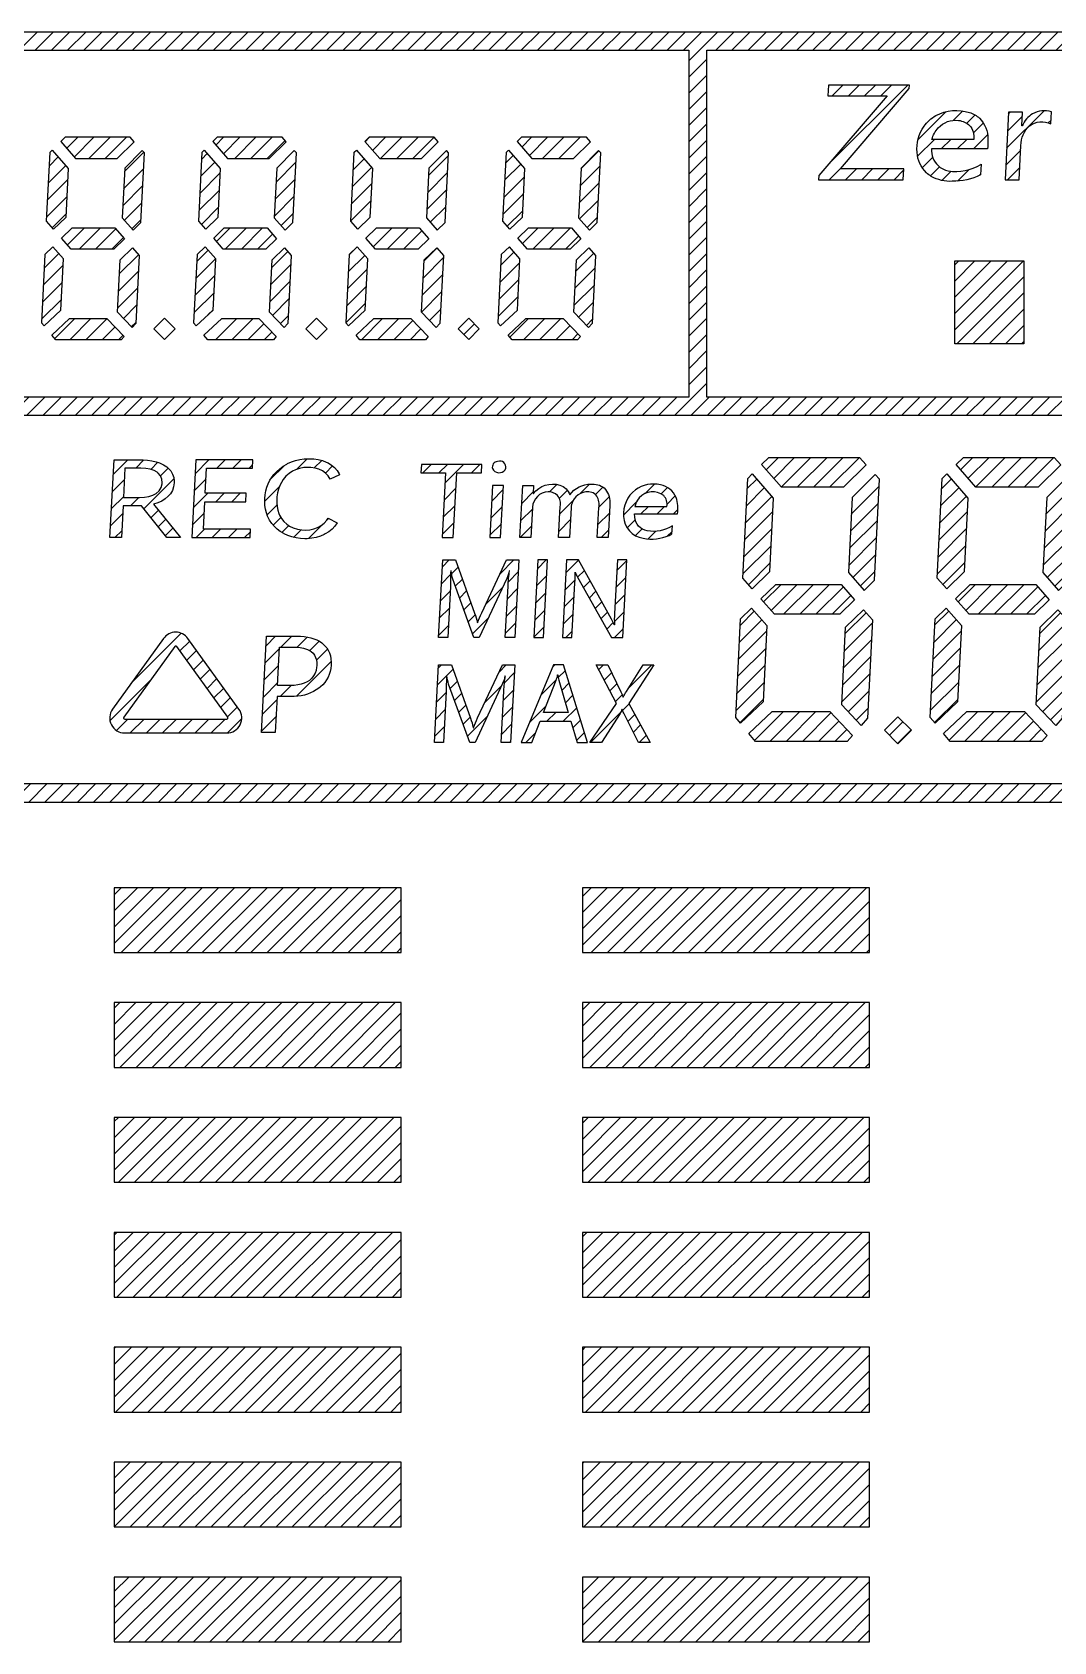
# Model space of a CAD drawing. Header units: millimetres. Extents: x 496 to 1208, y 1378 to 1539.
# Drawn here: x 1039.53 to 1056.52, y 1474.54 to 1501.3 of the extents above; entities that cross this region are included whole.
import ezdxf

# ---------------------------------------------------------------- set-up
doc = ezdxf.new("R2010")
doc.units = ezdxf.units.MM
doc.header["$LTSCALE"] = 3
doc.layers.add('SY', color=6, linetype='Continuous')
pattern_1 = [(45, (202.90686, 3937.36203), (-0.134703842, 0.134703842), [])]

msp = doc.modelspace()

# ---------------------------------------------------------------- hatches: boundary and pattern name
at = {"linetype": 'Continuous'}
h = msp.add_hatch(dxfattribs=at)
h.set_pattern_fill('ANSI31', color=256, scale=0.06, style=0)
h.set_pattern_definition(pattern_1)
h.paths.add_polyline_path([(1052.76, 1500.243), (1052.769, 1500.423), (1054.115, 1500.423), (1054.112, 1500.363), (1052.968, 1499.029), (1054.021, 1499.029), (1054.013, 1498.849), (1052.606, 1498.849), (1052.609, 1498.918), (1053.745, 1500.243)])
h = msp.add_hatch(dxfattribs=at)
h.set_pattern_fill('ANSI31', color=256, scale=0.06, style=0)
h.set_pattern_definition(pattern_1)
h.paths.add_polyline_path([(1055.281, 1499.871, -0.191311), (1055.422, 1499.525, -0.021205), (1055.416, 1499.361), (1054.483, 1499.361, 0.215698), (1054.592, 1499.084, 0.14717), (1054.76, 1498.997, 0.185887), (1055.306, 1499.104), (1055.309, 1499.105), (1055.3, 1498.928, -0.116734), (1054.828, 1498.823, -0.141152), (1054.48, 1498.903, -0.054146), (1054.399, 1498.965, -0.190156), (1054.244, 1499.303, -0.1788), (1054.36, 1499.737, -0.111349), (1054.557, 1499.915, -0.204153), (1055.115, 1499.967, -0.110308)])
h.paths.add_polyline_path([(1054.934, 1499.836, -0.142462), (1055.117, 1499.753, -0.189451), (1055.188, 1499.52), (1054.491, 1499.52, -0.127162), (1054.596, 1499.712, -0.238557)])
h = msp.add_hatch(dxfattribs=at)
h.set_pattern_fill('ANSI31', color=256, scale=0.06, style=0)
h.set_pattern_definition(pattern_1)
h.paths.add_polyline_path([(1056.477, 1499.977), (1056.467, 1499.776, 0.297251), (1056.115, 1499.744, 0.223681), (1055.971, 1499.418), (1055.943, 1498.849), (1055.706, 1498.849), (1055.762, 1499.973), (1055.998, 1499.973), (1055.987, 1499.745), (1055.992, 1499.745, -0.152359), (1056.165, 1499.946, -0.206712)])
h = msp.add_hatch(dxfattribs=at)
h.set_pattern_fill('ANSI31', color=256, scale=0.06, style=0)
h.set_pattern_definition(pattern_1)
h.paths.add_polyline_path([(1041.157, 1499.554), (1041.224, 1499.481), (1040.943, 1499.201), (1040.25, 1499.201), (1040.004, 1499.482), (1040.076, 1499.554)])
h = msp.add_hatch(dxfattribs=at)
h.set_pattern_fill('ANSI31', color=256, scale=0.06, style=0)
h.set_pattern_definition(pattern_1)
h.paths.add_polyline_path([(1043.686, 1499.554), (1043.754, 1499.481), (1043.473, 1499.201), (1042.78, 1499.201), (1042.533, 1499.482), (1042.605, 1499.554)])
h = msp.add_hatch(dxfattribs=at)
h.set_pattern_fill('ANSI31', color=256, scale=0.06, style=0)
h.set_pattern_definition(pattern_1)
h.paths.add_polyline_path([(1046.216, 1499.554), (1046.283, 1499.481), (1046.002, 1499.201), (1045.309, 1499.201), (1045.063, 1499.482), (1045.135, 1499.554)])
h = msp.add_hatch(dxfattribs=at)
h.set_pattern_fill('ANSI31', color=256, scale=0.06, style=0)
h.set_pattern_definition(pattern_1)
h.paths.add_polyline_path([(1048.745, 1499.554), (1048.812, 1499.481), (1048.532, 1499.201), (1047.839, 1499.201), (1047.592, 1499.482), (1047.664, 1499.554)])
h = msp.add_hatch(dxfattribs=at)
h.set_pattern_fill('ANSI31', color=256, scale=0.06, style=0)
h.set_pattern_definition(pattern_1)
h.paths.add_polyline_path([(1039.827, 1499.306), (1039.862, 1499.341), (1040.128, 1499.038), (1040.087, 1498.223), (1039.886, 1498.025), (1039.769, 1498.158)])
h = msp.add_hatch(dxfattribs=at)
h.set_pattern_fill('ANSI31', color=256, scale=0.06, style=0)
h.set_pattern_definition(pattern_1)
h.paths.add_polyline_path([(1041.026, 1498.214), (1041.068, 1499.043), (1041.36, 1499.334), (1041.395, 1499.295), (1041.336, 1498.135), (1041.208, 1498.009)])
h = msp.add_hatch(dxfattribs=at)
h.set_pattern_fill('ANSI31', color=256, scale=0.06, style=0)
h.set_pattern_definition(pattern_1)
h.paths.add_polyline_path([(1042.356, 1499.306), (1042.391, 1499.341), (1042.657, 1499.038), (1042.616, 1498.223), (1042.415, 1498.025), (1042.299, 1498.158)])
h = msp.add_hatch(dxfattribs=at)
h.set_pattern_fill('ANSI31', color=256, scale=0.06, style=0)
h.set_pattern_definition(pattern_1)
h.paths.add_polyline_path([(1043.556, 1498.214), (1043.597, 1499.043), (1043.889, 1499.334), (1043.924, 1499.295), (1043.866, 1498.135), (1043.737, 1498.009)])
h = msp.add_hatch(dxfattribs=at)
h.set_pattern_fill('ANSI31', color=256, scale=0.06, style=0)
h.set_pattern_definition(pattern_1)
h.paths.add_polyline_path([(1044.886, 1499.306), (1044.921, 1499.341), (1045.187, 1499.038), (1045.146, 1498.223), (1044.945, 1498.025), (1044.828, 1498.158)])
h = msp.add_hatch(dxfattribs=at)
h.set_pattern_fill('ANSI31', color=256, scale=0.06, style=0)
h.set_pattern_definition(pattern_1)
h.paths.add_polyline_path([(1046.085, 1498.214), (1046.127, 1499.043), (1046.418, 1499.334), (1046.454, 1499.295), (1046.395, 1498.135), (1046.266, 1498.009)])
h = msp.add_hatch(dxfattribs=at)
h.set_pattern_fill('ANSI31', color=256, scale=0.06, style=0)
h.set_pattern_definition(pattern_1)
h.paths.add_polyline_path([(1047.415, 1499.306), (1047.45, 1499.341), (1047.716, 1499.038), (1047.675, 1498.223), (1047.474, 1498.025), (1047.357, 1498.158)])
h = msp.add_hatch(dxfattribs=at)
h.set_pattern_fill('ANSI31', color=256, scale=0.06, style=0)
h.set_pattern_definition(pattern_1)
h.paths.add_polyline_path([(1048.614, 1498.214), (1048.656, 1499.043), (1048.948, 1499.334), (1048.983, 1499.295), (1048.925, 1498.135), (1048.796, 1498.009)])
h = msp.add_hatch(dxfattribs=at)
h.set_pattern_fill('ANSI31', color=256, scale=0.06, style=0)
h.set_pattern_definition(pattern_1)
h.paths.add_polyline_path([(1041.065, 1497.868), (1040.888, 1497.694), (1040.178, 1497.694), (1040.018, 1497.875), (1040.194, 1498.048), (1040.907, 1498.048)])
h = msp.add_hatch(dxfattribs=at)
h.set_pattern_fill('ANSI31', color=256, scale=0.06, style=0)
h.set_pattern_definition(pattern_1)
h.paths.add_polyline_path([(1043.594, 1497.868), (1043.417, 1497.694), (1042.707, 1497.694), (1042.548, 1497.875), (1042.723, 1498.048), (1043.436, 1498.048)])
h = msp.add_hatch(dxfattribs=at)
h.set_pattern_fill('ANSI31', color=256, scale=0.06, style=0)
h.set_pattern_definition(pattern_1)
h.paths.add_polyline_path([(1046.124, 1497.868), (1045.947, 1497.694), (1045.236, 1497.694), (1045.077, 1497.875), (1045.253, 1498.048), (1045.965, 1498.048)])
h = msp.add_hatch(dxfattribs=at)
h.set_pattern_fill('ANSI31', color=256, scale=0.06, style=0)
h.set_pattern_definition(pattern_1)
h.paths.add_polyline_path([(1048.653, 1497.868), (1048.476, 1497.694), (1047.766, 1497.694), (1047.607, 1497.875), (1047.782, 1498.048), (1048.495, 1498.048)])
h = msp.add_hatch(dxfattribs=at)
h.set_pattern_fill('ANSI31', color=256, scale=0.06, style=0)
h.set_pattern_definition(pattern_1)
h.paths.add_polyline_path([(1039.684, 1496.472), (1039.741, 1497.603), (1039.876, 1497.735), (1040.052, 1497.534), (1040.009, 1496.681), (1039.729, 1496.418)])
h = msp.add_hatch(dxfattribs=at)
h.set_pattern_fill('ANSI31', color=256, scale=0.06, style=0)
h.set_pattern_definition(pattern_1)
h.paths.add_polyline_path([(1041.19, 1496.391), (1040.947, 1496.645), (1040.991, 1497.515), (1041.197, 1497.718), (1041.309, 1497.591), (1041.252, 1496.461)])
h = msp.add_hatch(dxfattribs=at)
h.set_pattern_fill('ANSI31', color=256, scale=0.06, style=0)
h.set_pattern_definition(pattern_1)
h.paths.add_polyline_path([(1042.214, 1496.472), (1042.271, 1497.603), (1042.405, 1497.735), (1042.582, 1497.534), (1042.539, 1496.681), (1042.259, 1496.418)])
h = msp.add_hatch(dxfattribs=at)
h.set_pattern_fill('ANSI31', color=256, scale=0.06, style=0)
h.set_pattern_definition(pattern_1)
h.paths.add_polyline_path([(1043.719, 1496.391), (1043.476, 1496.645), (1043.52, 1497.515), (1043.727, 1497.718), (1043.838, 1497.591), (1043.782, 1496.461)])
h = msp.add_hatch(dxfattribs=at)
h.set_pattern_fill('ANSI31', color=256, scale=0.06, style=0)
h.set_pattern_definition(pattern_1)
h.paths.add_polyline_path([(1044.743, 1496.472), (1044.8, 1497.603), (1044.934, 1497.735), (1045.111, 1497.534), (1045.068, 1496.681), (1044.788, 1496.418)])
h = msp.add_hatch(dxfattribs=at)
h.set_pattern_fill('ANSI31', color=256, scale=0.06, style=0)
h.set_pattern_definition(pattern_1)
h.paths.add_polyline_path([(1046.249, 1496.391), (1046.006, 1496.645), (1046.05, 1497.515), (1046.256, 1497.718), (1046.368, 1497.591), (1046.311, 1496.461)])
h = msp.add_hatch(dxfattribs=at)
h.set_pattern_fill('ANSI31', color=256, scale=0.06, style=0)
h.set_pattern_definition(pattern_1)
h.paths.add_polyline_path([(1047.272, 1496.472), (1047.329, 1497.603), (1047.464, 1497.735), (1047.64, 1497.534), (1047.597, 1496.681), (1047.317, 1496.418)])
h = msp.add_hatch(dxfattribs=at)
h.set_pattern_fill('ANSI31', color=256, scale=0.06, style=0)
h.set_pattern_definition(pattern_1)
h.paths.add_polyline_path([(1048.778, 1496.391), (1048.535, 1496.645), (1048.579, 1497.515), (1048.785, 1497.718), (1048.897, 1497.591), (1048.84, 1496.461)])
h = msp.add_hatch(dxfattribs=at)
h.set_pattern_fill('ANSI31', color=256, scale=0.06, style=0)
h.set_pattern_definition(pattern_1)
h.paths.add_polyline_path([(1054.87, 1497.499), (1056.02, 1497.499), (1056.02, 1496.119), (1054.87, 1496.119)])
h = msp.add_hatch(dxfattribs=at)
h.set_pattern_fill('ANSI31', color=256, scale=0.06, style=0)
h.set_pattern_definition(pattern_1)
h.paths.add_polyline_path([(1041.012, 1496.188), (1039.921, 1496.188), (1039.857, 1496.264), (1040.152, 1496.541), (1040.77, 1496.541), (1041.057, 1496.24)])
h = msp.add_hatch(dxfattribs=at)
h.set_pattern_fill('ANSI31', color=256, scale=0.06, style=0)
h.set_pattern_definition(pattern_1)
h.paths.add_polyline_path([(1043.541, 1496.188), (1042.45, 1496.188), (1042.387, 1496.264), (1042.682, 1496.541), (1043.299, 1496.541), (1043.587, 1496.24)])
h = msp.add_hatch(dxfattribs=at)
h.set_pattern_fill('ANSI31', color=256, scale=0.06, style=0)
h.set_pattern_definition(pattern_1)
h.paths.add_polyline_path([(1046.07, 1496.188), (1044.979, 1496.188), (1044.916, 1496.264), (1045.211, 1496.541), (1045.828, 1496.541), (1046.116, 1496.24)])
h = msp.add_hatch(dxfattribs=at)
h.set_pattern_fill('ANSI31', color=256, scale=0.06, style=0)
h.set_pattern_definition(pattern_1)
h.paths.add_polyline_path([(1046.611, 1496.368), (1046.788, 1496.545), (1046.965, 1496.368), (1046.788, 1496.191)])
h = msp.add_hatch(dxfattribs=at)
h.set_pattern_fill('ANSI31', color=256, scale=0.06, style=0)
h.set_pattern_definition(pattern_1)
h.paths.add_polyline_path([(1048.6, 1496.188), (1047.509, 1496.188), (1047.446, 1496.264), (1047.74, 1496.541), (1048.358, 1496.541), (1048.646, 1496.24)])
h = msp.add_hatch(dxfattribs=at)
h.set_pattern_fill('ANSI31', color=256, scale=0.06, style=0)
h.set_pattern_definition(pattern_1)
h.paths.add_polyline_path([(1041.882, 1493.743), (1041.861, 1493.683), (1041.828, 1493.629), (1041.793, 1493.588), (1041.742, 1493.545), (1041.684, 1493.507), (1041.618, 1493.477), (1041.547, 1493.454), (1041.998, 1492.899), (1041.767, 1492.899), (1041.347, 1493.428), (1041.041, 1493.428), (1041.013, 1492.899), (1040.824, 1492.899), (1040.892, 1494.19), (1041.368, 1494.19), (1041.446, 1494.186), (1041.521, 1494.177), (1041.59, 1494.161), (1041.648, 1494.142), (1041.714, 1494.111), (1041.77, 1494.073), (1041.817, 1494.028), (1041.834, 1494.008), (1041.864, 1493.954), (1041.884, 1493.897), (1041.892, 1493.835), (1041.891, 1493.807)])
h.paths.add_polyline_path([(1041.073, 1494.052), (1041.338, 1494.052), (1041.42, 1494.048), (1041.494, 1494.035), (1041.557, 1494.014), (1041.608, 1493.985), (1041.624, 1493.972), (1041.664, 1493.924), (1041.687, 1493.869), (1041.692, 1493.807), (1041.691, 1493.79), (1041.674, 1493.729), (1041.641, 1493.676), (1041.59, 1493.632), (1041.537, 1493.603), (1041.472, 1493.582), (1041.397, 1493.569), (1041.312, 1493.565), (1041.047, 1493.565)])
h = msp.add_hatch(dxfattribs=at)
h.set_pattern_fill('ANSI31', color=256, scale=0.06, style=0)
h.set_pattern_definition(pattern_1)
h.paths.add_polyline_path([(1043.199, 1494.191), (1043.191, 1494.052), (1042.43, 1494.052), (1042.409, 1493.636), (1043.089, 1493.636), (1043.082, 1493.496), (1042.401, 1493.496), (1042.377, 1493.038), (1043.161, 1493.038), (1043.154, 1492.899), (1042.182, 1492.899), (1042.25, 1494.191)])
h = msp.add_hatch(dxfattribs=at)
h.set_pattern_fill('ANSI31', color=256, scale=0.06, style=0)
h.set_pattern_definition(pattern_1)
h.paths.add_polyline_path([(1043.975, 1494.047), (1043.907, 1494.025), (1043.859, 1494.001), (1043.801, 1493.963), (1043.75, 1493.918), (1043.706, 1493.866), (1043.673, 1493.817), (1043.646, 1493.763), (1043.624, 1493.705), (1043.608, 1493.643), (1043.598, 1493.578), (1043.596, 1493.546), (1043.596, 1493.479), (1043.602, 1493.416), (1043.615, 1493.356), (1043.633, 1493.3), (1043.645, 1493.274), (1043.677, 1493.216), (1043.716, 1493.165), (1043.764, 1493.121), (1043.811, 1493.089), (1043.872, 1493.059), (1043.939, 1493.038), (1044.011, 1493.027), (1044.069, 1493.024), (1044.145, 1493.028), (1044.213, 1493.043), (1044.276, 1493.065), (1044.333, 1493.098), (1044.384, 1493.138), (1044.43, 1493.189), (1044.452, 1493.22), (1044.6, 1493.146), (1044.562, 1493.09), (1044.517, 1493.04), (1044.464, 1492.997), (1044.404, 1492.959), (1044.387, 1492.95), (1044.322, 1492.922), (1044.253, 1492.901), (1044.181, 1492.887), (1044.105, 1492.88), (1044.066, 1492.879), (1043.99, 1492.883), (1043.918, 1492.893), (1043.848, 1492.909), (1043.781, 1492.932), (1043.718, 1492.961), (1043.713, 1492.964), (1043.655, 1492.999), (1043.603, 1493.04), (1043.557, 1493.084), (1043.514, 1493.135), (1043.478, 1493.19), (1043.472, 1493.2), (1043.445, 1493.254), (1043.425, 1493.311), (1043.409, 1493.37), (1043.4, 1493.431), (1043.396, 1493.496), (1043.397, 1493.546), (1043.404, 1493.612), (1043.415, 1493.676), (1043.432, 1493.736), (1043.455, 1493.795), (1043.483, 1493.851), (1043.508, 1493.891), (1043.55, 1493.947), (1043.596, 1493.998), (1043.646, 1494.044), (1043.702, 1494.086), (1043.762, 1494.122), (1043.774, 1494.128), (1043.841, 1494.157), (1043.909, 1494.18), (1043.981, 1494.197), (1044.055, 1494.207), (1044.131, 1494.211), (1044.135, 1494.211), (1044.214, 1494.207), (1044.287, 1494.197), (1044.356, 1494.179), (1044.42, 1494.154), (1044.449, 1494.14), (1044.508, 1494.104), (1044.558, 1494.062), (1044.601, 1494.013), (1044.634, 1493.959), (1044.642, 1493.944), (1044.486, 1493.87), (1044.449, 1493.926), (1044.406, 1493.972), (1044.356, 1494.009), (1044.299, 1494.037), (1044.235, 1494.055), (1044.165, 1494.065), (1044.124, 1494.066), (1044.047, 1494.062)])
h = msp.add_hatch(dxfattribs=at)
h.set_pattern_fill('ANSI31', color=256, scale=0.06, style=0)
h.set_pattern_definition(pattern_1)
h.paths.add_polyline_path([(1051.988, 1493.736), (1051.658, 1494.113), (1051.777, 1494.231), (1053.286, 1494.231), (1053.397, 1494.11), (1053.022, 1493.736)])
h = msp.add_hatch(dxfattribs=at)
h.set_pattern_fill('ANSI31', color=256, scale=0.06, style=0)
h.set_pattern_definition(pattern_1)
h.paths.add_polyline_path([(1055.223, 1493.736), (1054.893, 1494.113), (1055.013, 1494.231), (1056.521, 1494.231), (1056.633, 1494.11), (1056.258, 1493.736)])
h = msp.add_hatch(dxfattribs=at)
h.set_pattern_fill('ANSI31', color=256, scale=0.06, style=0)
h.set_pattern_definition(pattern_1)
h.paths.add_polyline_path([(1045.995, 1493.975), (1046.003, 1494.115), (1047.009, 1494.115), (1047.001, 1493.975), (1046.59, 1493.975), (1046.532, 1492.899), (1046.347, 1492.899), (1046.405, 1493.975)])
h = msp.add_hatch(dxfattribs=at)
h.set_pattern_fill('ANSI31', color=256, scale=0.06, style=0)
h.set_pattern_definition(pattern_1)
h.paths.add_polyline_path([(1051.502, 1492.044), (1051.344, 1492.223), (1051.428, 1493.883), (1051.502, 1493.957), (1051.852, 1493.557), (1051.79, 1492.327)])
h = msp.add_hatch(dxfattribs=at)
h.set_pattern_fill('ANSI31', color=256, scale=0.06, style=0)
h.set_pattern_definition(pattern_1)
h.paths.add_polyline_path([(1053.101, 1492.316), (1053.164, 1493.566), (1053.546, 1493.948), (1053.62, 1493.868), (1053.535, 1492.19), (1053.362, 1492.02)])
h = msp.add_hatch(dxfattribs=at)
h.set_pattern_fill('ANSI31', color=256, scale=0.06, style=0)
h.set_pattern_definition(pattern_1)
h.paths.add_polyline_path([(1054.738, 1492.044), (1054.58, 1492.223), (1054.663, 1493.883), (1054.737, 1493.957), (1055.088, 1493.557), (1055.026, 1492.327)])
h = msp.add_hatch(dxfattribs=at)
h.set_pattern_fill('ANSI31', color=256, scale=0.06, style=0)
h.set_pattern_definition(pattern_1)
h.paths.add_polyline_path([(1056.336, 1492.316), (1056.399, 1493.566), (1056.782, 1493.948), (1056.855, 1493.868), (1056.77, 1492.19), (1056.597, 1492.02)])
h = msp.add_hatch(dxfattribs=at)
h.set_pattern_fill('ANSI31', color=256, scale=0.06, style=0)
h.set_pattern_definition(pattern_1)
h.paths.add_polyline_path([(1047.366, 1493.767), (1047.319, 1492.899), (1047.139, 1492.899), (1047.185, 1493.767)])
h = msp.add_hatch(dxfattribs=at)
h.set_pattern_fill('ANSI31', color=256, scale=0.06, style=0)
h.set_pattern_definition(pattern_1)
h.paths.add_polyline_path([(1048.833, 1493.649, 0.368265), (1048.516, 1493.499, 0.067778), (1048.491, 1493.393), (1048.464, 1492.899), (1048.284, 1492.899), (1048.311, 1493.413, 0.214162), (1048.267, 1493.596, 0.2115), (1048.108, 1493.66, 0.380435), (1047.849, 1493.407), (1047.848, 1493.392), (1047.822, 1492.899), (1047.641, 1492.899), (1047.688, 1493.767), (1047.868, 1493.767), (1047.861, 1493.63), (1047.864, 1493.63, -0.317075), (1048.301, 1493.771, -0.255728), (1048.47, 1493.61, -0.246563), (1048.818, 1493.787, -0.18902), (1049.039, 1493.725, -0.203282), (1049.136, 1493.484), (1049.135, 1493.434), (1049.107, 1492.899), (1048.926, 1492.899), (1048.953, 1493.397, 0.179337), (1048.92, 1493.588, 0.190224)])
h = msp.add_hatch(dxfattribs=at)
h.set_pattern_fill('ANSI31', color=256, scale=0.06, style=0)
h.set_pattern_definition(pattern_1)
h.paths.add_polyline_path([(1049.978, 1493.776, -0.253378), (1050.237, 1493.566, -0.127269), (1050.258, 1493.293), (1049.546, 1493.293), (1049.548, 1493.239, 0.334751), (1049.756, 1493.013, 0.202777), (1050.175, 1493.097), (1050.168, 1492.959), (1050.124, 1492.936, -0.152694), (1049.688, 1492.888, -0.356689), (1049.363, 1493.249, -0.254008), (1049.559, 1493.693, -0.216816)])
h.paths.add_polyline_path([(1049.625, 1493.56, -0.399147), (1050.031, 1493.597, -0.217124), (1050.084, 1493.417), (1049.553, 1493.417, -0.09755), (1049.595, 1493.52)])
h = msp.add_hatch(dxfattribs=at)
h.set_pattern_fill('ANSI31', color=256, scale=0.06, style=0)
h.set_pattern_definition(pattern_1)
h.paths.add_polyline_path([(1046.484, 1492.084), (1046.439, 1491.236), (1046.288, 1491.236), (1046.356, 1492.527), (1046.57, 1492.527), (1046.886, 1491.642, -0.056687), (1046.932, 1491.484), (1046.937, 1491.484, -0.011754), (1047.004, 1491.645), (1047.418, 1492.527), (1047.622, 1492.527), (1047.554, 1491.236), (1047.397, 1491.236), (1047.442, 1492.091, -0.017109), (1047.467, 1492.346), (1047.463, 1492.346, -0.056986), (1047.42, 1492.216), (1046.964, 1491.236), (1046.876, 1491.236), (1046.523, 1492.208, -0.028343), (1046.494, 1492.346), (1046.489, 1492.346, 0.011134)])
h = msp.add_hatch(dxfattribs=at)
h.set_pattern_fill('ANSI31', color=256, scale=0.06, style=0)
h.set_pattern_definition(pattern_1)
h.paths.add_polyline_path([(1047.872, 1491.236), (1047.94, 1492.527), (1048.098, 1492.527), (1048.03, 1491.236)])
h = msp.add_hatch(dxfattribs=at)
h.set_pattern_fill('ANSI31', color=256, scale=0.06, style=0)
h.set_pattern_definition(pattern_1)
h.paths.add_polyline_path([(1048.561, 1492.325), (1048.556, 1492.325, -0.032988), (1048.553, 1492.144), (1048.505, 1491.236), (1048.348, 1491.236), (1048.416, 1492.527), (1048.615, 1492.527), (1049.163, 1491.54, -0.019395), (1049.209, 1491.451, 1), (1049.212, 1491.451, -0.036963), (1049.214, 1491.639), (1049.261, 1492.527), (1049.417, 1492.527), (1049.349, 1491.236), (1049.162, 1491.236), (1048.598, 1492.241, -0.053307)])
h = msp.add_hatch(dxfattribs=at)
h.set_pattern_fill('ANSI31', color=256, scale=0.06, style=0)
h.set_pattern_definition(pattern_1)
h.paths.add_polyline_path([(1053.205, 1491.865), (1052.959, 1491.623), (1051.873, 1491.623), (1051.648, 1491.878), (1051.893, 1492.119), (1052.982, 1492.119)])
h = msp.add_hatch(dxfattribs=at)
h.set_pattern_fill('ANSI31', color=256, scale=0.06, style=0)
h.set_pattern_definition(pattern_1)
h.paths.add_polyline_path([(1056.44, 1491.865), (1056.194, 1491.623), (1055.108, 1491.623), (1054.883, 1491.878), (1055.128, 1492.119), (1056.217, 1492.119)])
h = msp.add_hatch(dxfattribs=at)
h.set_pattern_fill('ANSI31', color=256, scale=0.06, style=0)
h.set_pattern_definition(pattern_1)
h.paths.add_polyline_path([(1051.746, 1491.435), (1051.682, 1490.166), (1051.307, 1489.813), (1051.228, 1489.909), (1051.31, 1491.546), (1051.491, 1491.724)])
h = msp.add_hatch(dxfattribs=at)
h.set_pattern_fill('ANSI31', color=256, scale=0.06, style=0)
h.set_pattern_definition(pattern_1)
h.paths.add_polyline_path([(1053.351, 1491.7), (1053.502, 1491.529), (1053.42, 1489.894), (1053.315, 1489.776), (1052.99, 1490.117), (1053.055, 1491.409)])
h = msp.add_hatch(dxfattribs=at)
h.set_pattern_fill('ANSI31', color=256, scale=0.06, style=0)
h.set_pattern_definition(pattern_1)
h.paths.add_polyline_path([(1054.981, 1491.435), (1054.917, 1490.166), (1054.542, 1489.813), (1054.463, 1489.909), (1054.546, 1491.546), (1054.726, 1491.724)])
h = msp.add_hatch(dxfattribs=at)
h.set_pattern_fill('ANSI31', color=256, scale=0.06, style=0)
h.set_pattern_definition(pattern_1)
h.paths.add_polyline_path([(1056.586, 1491.7), (1056.737, 1491.529), (1056.655, 1489.894), (1056.551, 1489.776), (1056.225, 1490.117), (1056.29, 1491.409)])
h = msp.add_hatch(dxfattribs=at)
h.set_pattern_fill('ANSI31', color=256, scale=0.06, style=0)
h.set_pattern_definition(pattern_1)
h.paths.add_polyline_path([(1042.12, 1491.222), (1042.968, 1490.047, -0.611769), (1042.766, 1489.65), (1041.069, 1489.65, -0.611769), (1040.867, 1490.047), (1041.715, 1491.222, -0.511418)])
h.paths.add_polyline_path([(1041.934, 1491.087), (1042.782, 1489.912, -0.611769), (1042.766, 1489.88), (1041.069, 1489.88, -0.611769), (1041.053, 1489.912), (1041.901, 1491.087, -0.511418)])
h = msp.add_hatch(dxfattribs=at)
h.set_pattern_fill('ANSI31', color=256, scale=0.06, style=0)
h.set_pattern_definition(pattern_1)
h.paths.add_polyline_path([(1044.497, 1490.883), (1044.502, 1490.829), (1044.501, 1490.777), (1044.495, 1490.723), (1044.485, 1490.672), (1044.47, 1490.623), (1044.45, 1490.577), (1044.425, 1490.533), (1044.396, 1490.491), (1044.361, 1490.453), (1044.322, 1490.416), (1044.297, 1490.396), (1044.253, 1490.365), (1044.207, 1490.338), (1044.159, 1490.315), (1044.109, 1490.296), (1044.056, 1490.281), (1044.002, 1490.269), (1043.946, 1490.262), (1043.887, 1490.258), (1043.601, 1490.258), (1043.57, 1489.659), (1043.343, 1489.659), (1043.427, 1491.26), (1043.927, 1491.26), (1043.992, 1491.258), (1044.053, 1491.253), (1044.111, 1491.244), (1044.165, 1491.232), (1044.215, 1491.216), (1044.262, 1491.197), (1044.305, 1491.175), (1044.344, 1491.149), (1044.363, 1491.135), (1044.398, 1491.101), (1044.429, 1491.064), (1044.453, 1491.025), (1044.473, 1490.981), (1044.488, 1490.934)])
h.paths.add_polyline_path([(1044.255, 1490.865), (1044.262, 1490.819), (1044.262, 1490.769), (1044.26, 1490.745), (1044.251, 1490.691), (1044.234, 1490.642), (1044.21, 1490.598), (1044.179, 1490.559), (1044.142, 1490.525), (1044.14, 1490.524), (1044.1, 1490.498), (1044.055, 1490.477), (1044.004, 1490.461), (1043.948, 1490.449), (1043.887, 1490.442), (1043.821, 1490.439), (1043.611, 1490.439), (1043.644, 1491.078), (1043.876, 1491.078), (1043.927, 1491.077), (1043.987, 1491.071), (1044.042, 1491.061), (1044.091, 1491.046), (1044.133, 1491.027), (1044.17, 1491.003), (1044.2, 1490.975), (1044.225, 1490.943), (1044.243, 1490.907)])
h = msp.add_hatch(dxfattribs=at)
h.set_pattern_fill('ANSI31', color=256, scale=0.06, style=0)
h.set_pattern_definition(pattern_1)
h.paths.add_polyline_path([(1046.414, 1490.339), (1046.369, 1489.491), (1046.219, 1489.491), (1046.286, 1490.782), (1046.5, 1490.782), (1046.816, 1489.897, -0.056687), (1046.862, 1489.738), (1046.868, 1489.738, -0.011754), (1046.934, 1489.9), (1047.348, 1490.782), (1047.553, 1490.782), (1047.485, 1489.491), (1047.327, 1489.491), (1047.372, 1490.346, -0.017109), (1047.397, 1490.6), (1047.393, 1490.6, -0.056986), (1047.35, 1490.47), (1046.894, 1489.491), (1046.806, 1489.491), (1046.453, 1490.463, -0.028343), (1046.424, 1490.6), (1046.42, 1490.6, 0.011134)])
h = msp.add_hatch(dxfattribs=at)
h.set_pattern_fill('ANSI31', color=256, scale=0.06, style=0)
h.set_pattern_definition(pattern_1)
h.paths.add_polyline_path([(1048.366, 1490.782), (1048.765, 1489.491), (1048.591, 1489.491), (1048.484, 1489.844), (1047.974, 1489.844), (1047.837, 1489.491), (1047.662, 1489.491), (1048.197, 1490.782)])
h.paths.add_polyline_path([(1048.442, 1489.99), (1048.031, 1489.99), (1048.243, 1490.527, 0.044176), (1048.267, 1490.617), (1048.271, 1490.617, 0.033747), (1048.285, 1490.527)])
h = msp.add_hatch(dxfattribs=at)
h.set_pattern_fill('ANSI31', color=256, scale=0.06, style=0)
h.set_pattern_definition(pattern_1)
h.paths.add_polyline_path([(1049.452, 1490.142), (1049.806, 1489.491), (1049.614, 1489.491), (1049.366, 1489.977, -0.040121), (1049.342, 1490.044), (1049.338, 1490.044, -0.012475), (1049.306, 1489.976), (1048.998, 1489.491), (1048.805, 1489.491), (1049.247, 1490.139), (1048.905, 1490.782), (1049.099, 1490.782), (1049.318, 1490.335, -0.022095), (1049.356, 1490.243), (1049.359, 1490.243, -0.063613), (1049.411, 1490.339), (1049.687, 1490.782), (1049.869, 1490.782)])
h = msp.add_hatch(dxfattribs=at)
h.set_pattern_fill('ANSI31', color=256, scale=0.06, style=0)
h.set_pattern_definition(pattern_1)
h.paths.add_polyline_path([(1053.082, 1489.511), (1051.559, 1489.511), (1051.448, 1489.644), (1051.833, 1490.006), (1052.791, 1490.006), (1053.17, 1489.61)])
h = msp.add_hatch(dxfattribs=at)
h.set_pattern_fill('ANSI31', color=256, scale=0.06, style=0)
h.set_pattern_definition(pattern_1)
h.paths.add_polyline_path([(1053.699, 1489.697), (1053.923, 1489.921), (1054.148, 1489.697), (1053.923, 1489.472)])
h = msp.add_hatch(dxfattribs=at)
h.set_pattern_fill('ANSI31', color=256, scale=0.06, style=0)
h.set_pattern_definition(pattern_1)
h.paths.add_polyline_path([(1056.317, 1489.511), (1054.795, 1489.511), (1054.684, 1489.644), (1055.068, 1490.006), (1056.027, 1490.006), (1056.405, 1489.61)])
h = msp.add_hatch(dxfattribs=at)
h.set_pattern_fill('ANSI31', color=256, scale=0.06, style=0)
h.set_pattern_definition(pattern_1)
h.paths.add_polyline_path([(1040.895, 1485.999), (1040.895, 1487.076), (1045.668, 1487.076), (1045.668, 1485.999)])
h = msp.add_hatch(dxfattribs=at)
h.set_pattern_fill('ANSI31', color=256, scale=0.06, style=0)
h.set_pattern_definition(pattern_1)
h.paths.add_polyline_path([(1048.68, 1485.999), (1048.68, 1487.076), (1053.453, 1487.076), (1053.453, 1485.999)])
h = msp.add_hatch(dxfattribs=at)
h.set_pattern_fill('ANSI31', color=256, scale=0.06, style=0)
h.set_pattern_definition(pattern_1)
h.paths.add_polyline_path([(1040.895, 1484.089), (1040.895, 1485.166), (1045.668, 1485.166), (1045.668, 1484.089)])
h = msp.add_hatch(dxfattribs=at)
h.set_pattern_fill('ANSI31', color=256, scale=0.06, style=0)
h.set_pattern_definition(pattern_1)
h.paths.add_polyline_path([(1048.68, 1484.089), (1048.68, 1485.166), (1053.453, 1485.166), (1053.453, 1484.089)])
h = msp.add_hatch(dxfattribs=at)
h.set_pattern_fill('ANSI31', color=256, scale=0.06, style=0)
h.set_pattern_definition(pattern_1)
h.paths.add_polyline_path([(1040.895, 1482.179), (1040.895, 1483.256), (1045.668, 1483.256), (1045.668, 1482.179)])
h = msp.add_hatch(dxfattribs=at)
h.set_pattern_fill('ANSI31', color=256, scale=0.06, style=0)
h.set_pattern_definition(pattern_1)
h.paths.add_polyline_path([(1048.68, 1482.179), (1048.68, 1483.256), (1053.453, 1483.256), (1053.453, 1482.179)])
h = msp.add_hatch(dxfattribs=at)
h.set_pattern_fill('ANSI31', color=256, scale=0.06, style=0)
h.set_pattern_definition(pattern_1)
h.paths.add_polyline_path([(1040.895, 1480.269), (1040.895, 1481.346), (1045.668, 1481.346), (1045.668, 1480.269)])
h = msp.add_hatch(dxfattribs=at)
h.set_pattern_fill('ANSI31', color=256, scale=0.06, style=0)
h.set_pattern_definition(pattern_1)
h.paths.add_polyline_path([(1048.68, 1480.269), (1048.68, 1481.346), (1053.453, 1481.346), (1053.453, 1480.269)])
h = msp.add_hatch(dxfattribs=at)
h.set_pattern_fill('ANSI31', color=256, scale=0.06, style=0)
h.set_pattern_definition(pattern_1)
h.paths.add_polyline_path([(1040.895, 1478.359), (1040.895, 1479.436), (1045.668, 1479.436), (1045.668, 1478.359)])
h = msp.add_hatch(dxfattribs=at)
h.set_pattern_fill('ANSI31', color=256, scale=0.06, style=0)
h.set_pattern_definition(pattern_1)
h.paths.add_polyline_path([(1048.68, 1478.359), (1048.68, 1479.436), (1053.453, 1479.436), (1053.453, 1478.359)])
h = msp.add_hatch(dxfattribs=at)
h.set_pattern_fill('ANSI31', color=256, scale=0.06, style=0)
h.set_pattern_definition(pattern_1)
h.paths.add_polyline_path([(1040.895, 1476.449), (1040.895, 1477.526), (1045.668, 1477.526), (1045.668, 1476.449)])
h = msp.add_hatch(dxfattribs=at)
h.set_pattern_fill('ANSI31', color=256, scale=0.06, style=0)
h.set_pattern_definition(pattern_1)
h.paths.add_polyline_path([(1048.68, 1476.449), (1048.68, 1477.526), (1053.453, 1477.526), (1053.453, 1476.449)])
h = msp.add_hatch(dxfattribs=at)
h.set_pattern_fill('ANSI31', color=256, scale=0.06, style=0)
h.set_pattern_definition(pattern_1)
h.paths.add_polyline_path([(1040.895, 1474.539), (1040.895, 1475.616), (1045.668, 1475.616), (1045.668, 1474.539)])
h = msp.add_hatch(dxfattribs=at)
h.set_pattern_fill('ANSI31', color=256, scale=0.06, style=0)
h.set_pattern_definition(pattern_1)
h.paths.add_polyline_path([(1048.68, 1474.539), (1048.68, 1475.616), (1053.453, 1475.616), (1053.453, 1474.539)])
at = {"layer": 'SY', "linetype": 'Continuous'}
h = msp.add_hatch(dxfattribs=at)
h.set_pattern_fill('ANSI31', color=256, scale=0.06, style=0)
h.set_pattern_definition(pattern_1)
h.paths.add_polyline_path([(1071.076, 1495.236, -1), (1071.076, 1494.936), (1032.796, 1494.936, -1), (1032.796, 1495.236), (1050.45, 1495.236), (1050.45, 1501.002), (1032.217, 1501.002, -1), (1032.217, 1501.302), (1071.226, 1501.302, -1), (1071.226, 1501.002), (1050.75, 1501.002), (1050.75, 1495.236)])
h = msp.add_hatch(dxfattribs=at)
h.set_pattern_fill('ANSI31', color=256, scale=0.06, style=0)
h.set_pattern_definition(pattern_1)
h.paths.add_polyline_path([(1071.14, 1488.502), (1032.808, 1488.502, -1), (1032.808, 1488.802), (1071.14, 1488.802, -1)])

# ---------------------------------------------------------------- linework, layer by layer
at = {"linetype": 'Continuous'}
for points in [[(1053.745, 1500.243), (1052.609, 1498.918), (1052.606, 1498.849), (1054.013, 1498.849), (1054.021, 1499.029), (1052.968, 1499.029), (1054.112, 1500.363), (1054.115, 1500.423), (1052.769, 1500.423), (1052.76, 1500.243)], [(1040.076, 1499.554), (1040.004, 1499.482), (1040.25, 1499.201), (1040.943, 1499.201), (1041.224, 1499.481), (1041.157, 1499.554)], [(1042.605, 1499.554), (1042.533, 1499.482), (1042.78, 1499.201), (1043.473, 1499.201), (1043.754, 1499.481), (1043.686, 1499.554)], [(1045.135, 1499.554), (1045.063, 1499.482), (1045.309, 1499.201), (1046.002, 1499.201), (1046.283, 1499.481), (1046.216, 1499.554)], [(1047.664, 1499.554), (1047.592, 1499.482), (1047.839, 1499.201), (1048.532, 1499.201), (1048.812, 1499.481), (1048.745, 1499.554)], [(1039.827, 1499.306), (1039.862, 1499.341), (1040.128, 1499.038), (1040.087, 1498.223), (1039.886, 1498.025), (1039.769, 1498.158)], [(1041.208, 1498.009), (1041.336, 1498.135), (1041.395, 1499.295), (1041.36, 1499.334), (1041.068, 1499.043), (1041.026, 1498.214)], [(1042.356, 1499.306), (1042.391, 1499.341), (1042.657, 1499.038), (1042.616, 1498.223), (1042.415, 1498.025), (1042.299, 1498.158)], [(1043.737, 1498.009), (1043.866, 1498.135), (1043.924, 1499.295), (1043.889, 1499.334), (1043.597, 1499.043), (1043.556, 1498.214)], [(1044.886, 1499.306), (1044.921, 1499.341), (1045.187, 1499.038), (1045.146, 1498.223), (1044.945, 1498.025), (1044.828, 1498.158)], [(1046.266, 1498.009), (1046.395, 1498.135), (1046.454, 1499.295), (1046.418, 1499.334), (1046.127, 1499.043), (1046.085, 1498.214)], [(1047.415, 1499.306), (1047.45, 1499.341), (1047.716, 1499.038), (1047.675, 1498.223), (1047.474, 1498.025), (1047.357, 1498.158)], [(1048.796, 1498.009), (1048.925, 1498.135), (1048.983, 1499.295), (1048.948, 1499.334), (1048.656, 1499.043), (1048.614, 1498.214)], [(1041.065, 1497.868), (1040.888, 1497.694), (1040.178, 1497.694), (1040.018, 1497.875), (1040.194, 1498.048), (1040.907, 1498.048)], [(1043.594, 1497.868), (1043.417, 1497.694), (1042.707, 1497.694), (1042.548, 1497.875), (1042.723, 1498.048), (1043.436, 1498.048)], [(1046.124, 1497.868), (1045.947, 1497.694), (1045.236, 1497.694), (1045.077, 1497.875), (1045.253, 1498.048), (1045.965, 1498.048)], [(1048.653, 1497.868), (1048.476, 1497.694), (1047.766, 1497.694), (1047.607, 1497.875), (1047.782, 1498.048), (1048.495, 1498.048)], [(1039.729, 1496.418), (1040.009, 1496.681), (1040.052, 1497.534), (1039.876, 1497.735), (1039.741, 1497.603), (1039.684, 1496.472)], [(1041.19, 1496.391), (1040.947, 1496.645), (1040.991, 1497.515), (1041.197, 1497.718), (1041.309, 1497.591), (1041.252, 1496.461)], [(1042.259, 1496.418), (1042.539, 1496.681), (1042.582, 1497.534), (1042.405, 1497.735), (1042.271, 1497.603), (1042.214, 1496.472)], [(1043.719, 1496.391), (1043.476, 1496.645), (1043.52, 1497.515), (1043.727, 1497.718), (1043.838, 1497.591), (1043.782, 1496.461)], [(1044.788, 1496.418), (1045.068, 1496.681), (1045.111, 1497.534), (1044.934, 1497.735), (1044.8, 1497.603), (1044.743, 1496.472)], [(1046.249, 1496.391), (1046.006, 1496.645), (1046.05, 1497.515), (1046.256, 1497.718), (1046.368, 1497.591), (1046.311, 1496.461)], [(1047.317, 1496.418), (1047.597, 1496.681), (1047.64, 1497.534), (1047.464, 1497.735), (1047.329, 1497.603), (1047.272, 1496.472)], [(1048.778, 1496.391), (1048.535, 1496.645), (1048.579, 1497.515), (1048.785, 1497.718), (1048.897, 1497.591), (1048.84, 1496.461)], [(1054.87, 1497.499), (1056.02, 1497.499), (1056.02, 1496.119), (1054.87, 1496.119)], [(1041.012, 1496.188), (1039.921, 1496.188), (1039.857, 1496.264), (1040.152, 1496.541), (1040.77, 1496.541), (1041.057, 1496.24)], [(1041.552, 1496.368), (1041.729, 1496.545), (1041.906, 1496.368), (1041.729, 1496.191)], [(1043.541, 1496.188), (1042.45, 1496.188), (1042.387, 1496.264), (1042.682, 1496.541), (1043.299, 1496.541), (1043.587, 1496.24)], [(1044.082, 1496.368), (1044.259, 1496.545), (1044.435, 1496.368), (1044.259, 1496.191)], [(1046.07, 1496.188), (1044.979, 1496.188), (1044.916, 1496.264), (1045.211, 1496.541), (1045.828, 1496.541), (1046.116, 1496.24)], [(1046.611, 1496.368), (1046.788, 1496.545), (1046.965, 1496.368), (1046.788, 1496.191)], [(1048.6, 1496.188), (1047.509, 1496.188), (1047.446, 1496.264), (1047.74, 1496.541), (1048.358, 1496.541), (1048.646, 1496.24)], [(1041.882, 1493.743), (1041.861, 1493.683), (1041.828, 1493.629), (1041.793, 1493.588), (1041.742, 1493.545), (1041.684, 1493.507), (1041.618, 1493.477), (1041.547, 1493.454), (1041.998, 1492.899), (1041.767, 1492.899), (1041.347, 1493.428), (1041.041, 1493.428), (1041.013, 1492.899), (1040.824, 1492.899), (1040.892, 1494.19), (1041.368, 1494.19), (1041.446, 1494.186), (1041.521, 1494.177), (1041.59, 1494.161), (1041.648, 1494.142), (1041.714, 1494.111), (1041.77, 1494.073), (1041.817, 1494.028), (1041.834, 1494.008), (1041.864, 1493.954), (1041.884, 1493.897), (1041.892, 1493.835), (1041.891, 1493.807)], [(1042.25, 1494.191), (1042.182, 1492.899), (1043.154, 1492.899), (1043.161, 1493.038), (1042.377, 1493.038), (1042.401, 1493.496), (1043.082, 1493.496), (1043.089, 1493.636), (1042.409, 1493.636), (1042.43, 1494.052), (1043.191, 1494.052), (1043.199, 1494.191)], [(1043.975, 1494.047), (1043.907, 1494.025), (1043.859, 1494.001), (1043.801, 1493.963), (1043.75, 1493.918), (1043.706, 1493.866), (1043.673, 1493.817), (1043.646, 1493.763), (1043.624, 1493.705), (1043.608, 1493.643), (1043.598, 1493.578), (1043.596, 1493.546), (1043.596, 1493.479), (1043.602, 1493.416), (1043.615, 1493.356), (1043.633, 1493.3), (1043.645, 1493.274), (1043.677, 1493.216), (1043.716, 1493.165), (1043.764, 1493.121), (1043.811, 1493.089), (1043.872, 1493.059), (1043.939, 1493.038), (1044.011, 1493.027), (1044.069, 1493.024), (1044.145, 1493.028), (1044.213, 1493.043), (1044.276, 1493.065), (1044.333, 1493.098), (1044.384, 1493.138), (1044.43, 1493.189), (1044.452, 1493.22), (1044.6, 1493.146), (1044.562, 1493.09), (1044.517, 1493.04), (1044.464, 1492.997), (1044.404, 1492.959), (1044.387, 1492.95), (1044.322, 1492.922), (1044.253, 1492.901), (1044.181, 1492.887), (1044.105, 1492.88), (1044.066, 1492.879), (1043.99, 1492.883), (1043.918, 1492.893), (1043.848, 1492.909), (1043.781, 1492.932), (1043.718, 1492.961), (1043.713, 1492.964), (1043.655, 1492.999), (1043.603, 1493.04), (1043.557, 1493.084), (1043.514, 1493.135), (1043.478, 1493.19), (1043.472, 1493.2), (1043.445, 1493.254), (1043.425, 1493.311), (1043.409, 1493.37), (1043.4, 1493.431), (1043.396, 1493.496), (1043.397, 1493.546), (1043.404, 1493.612), (1043.415, 1493.676), (1043.432, 1493.736), (1043.455, 1493.795), (1043.483, 1493.851), (1043.508, 1493.891), (1043.55, 1493.947), (1043.596, 1493.998), (1043.646, 1494.044), (1043.702, 1494.086), (1043.762, 1494.122), (1043.774, 1494.128), (1043.841, 1494.157), (1043.909, 1494.18), (1043.981, 1494.197), (1044.055, 1494.207), (1044.131, 1494.211), (1044.135, 1494.211), (1044.214, 1494.207), (1044.287, 1494.197), (1044.356, 1494.179), (1044.42, 1494.154), (1044.449, 1494.14), (1044.508, 1494.104), (1044.558, 1494.062), (1044.601, 1494.013), (1044.634, 1493.959), (1044.642, 1493.944), (1044.486, 1493.87), (1044.449, 1493.926), (1044.406, 1493.972), (1044.356, 1494.009), (1044.299, 1494.037), (1044.235, 1494.055), (1044.165, 1494.065), (1044.124, 1494.066), (1044.047, 1494.062)], [(1051.988, 1493.736), (1051.658, 1494.113), (1051.777, 1494.231), (1053.286, 1494.231), (1053.397, 1494.11), (1053.022, 1493.736)], [(1055.223, 1493.736), (1054.893, 1494.113), (1055.013, 1494.231), (1056.521, 1494.231), (1056.633, 1494.11), (1056.258, 1493.736)], [(1041.047, 1493.565), (1041.312, 1493.565), (1041.397, 1493.569), (1041.472, 1493.582), (1041.537, 1493.603), (1041.59, 1493.632), (1041.641, 1493.676), (1041.674, 1493.729), (1041.691, 1493.79), (1041.692, 1493.807), (1041.687, 1493.869), (1041.664, 1493.924), (1041.624, 1493.972), (1041.608, 1493.985), (1041.557, 1494.014), (1041.494, 1494.035), (1041.42, 1494.048), (1041.338, 1494.052), (1041.073, 1494.052)], [(1046.405, 1493.975), (1046.347, 1492.899), (1046.532, 1492.899), (1046.59, 1493.975), (1047.001, 1493.975), (1047.009, 1494.115), (1046.003, 1494.115), (1045.995, 1493.975)], [(1051.502, 1492.044), (1051.344, 1492.223), (1051.428, 1493.883), (1051.502, 1493.957), (1051.852, 1493.557), (1051.79, 1492.327)], [(1053.362, 1492.02), (1053.535, 1492.19), (1053.62, 1493.868), (1053.546, 1493.948), (1053.164, 1493.566), (1053.101, 1492.316)], [(1054.738, 1492.044), (1054.58, 1492.223), (1054.663, 1493.883), (1054.737, 1493.957), (1055.088, 1493.557), (1055.026, 1492.327)], [(1056.597, 1492.02), (1056.77, 1492.19), (1056.855, 1493.868), (1056.782, 1493.948), (1056.399, 1493.566), (1056.336, 1492.316)], [(1047.185, 1493.767), (1047.139, 1492.899), (1047.319, 1492.899), (1047.366, 1493.767)], [(1048.03, 1491.236), (1048.098, 1492.527), (1047.94, 1492.527), (1047.872, 1491.236)], [(1053.205, 1491.865), (1052.959, 1491.623), (1051.873, 1491.623), (1051.648, 1491.878), (1051.893, 1492.119), (1052.982, 1492.119)], [(1056.44, 1491.865), (1056.194, 1491.623), (1055.108, 1491.623), (1054.883, 1491.878), (1055.128, 1492.119), (1056.217, 1492.119)], [(1051.746, 1491.435), (1051.682, 1490.166), (1051.307, 1489.813), (1051.228, 1489.909), (1051.31, 1491.546), (1051.491, 1491.724)], [(1053.351, 1491.7), (1053.502, 1491.529), (1053.42, 1489.894), (1053.315, 1489.776), (1052.99, 1490.117), (1053.055, 1491.409)], [(1054.981, 1491.435), (1054.917, 1490.166), (1054.542, 1489.813), (1054.463, 1489.909), (1054.546, 1491.546), (1054.726, 1491.724)], [(1056.586, 1491.7), (1056.737, 1491.529), (1056.655, 1489.894), (1056.551, 1489.776), (1056.225, 1490.117), (1056.29, 1491.409)], [(1044.497, 1490.883), (1044.502, 1490.829), (1044.501, 1490.777), (1044.495, 1490.723), (1044.485, 1490.672), (1044.47, 1490.623), (1044.45, 1490.577), (1044.425, 1490.533), (1044.396, 1490.491), (1044.361, 1490.453), (1044.322, 1490.416), (1044.297, 1490.396), (1044.253, 1490.365), (1044.207, 1490.338), (1044.159, 1490.315), (1044.109, 1490.296), (1044.056, 1490.281), (1044.002, 1490.269), (1043.946, 1490.262), (1043.887, 1490.258), (1043.601, 1490.258), (1043.57, 1489.659), (1043.343, 1489.659), (1043.427, 1491.26), (1043.927, 1491.26), (1043.992, 1491.258), (1044.053, 1491.253), (1044.111, 1491.244), (1044.165, 1491.232), (1044.215, 1491.216), (1044.262, 1491.197), (1044.305, 1491.175), (1044.344, 1491.149), (1044.363, 1491.135), (1044.398, 1491.101), (1044.429, 1491.064), (1044.453, 1491.025), (1044.473, 1490.981), (1044.488, 1490.934)], [(1044.255, 1490.865), (1044.262, 1490.819), (1044.262, 1490.769), (1044.26, 1490.745), (1044.251, 1490.691), (1044.234, 1490.642), (1044.21, 1490.598), (1044.179, 1490.559), (1044.142, 1490.525), (1044.14, 1490.524), (1044.1, 1490.498), (1044.055, 1490.477), (1044.004, 1490.461), (1043.948, 1490.449), (1043.887, 1490.442), (1043.821, 1490.439), (1043.611, 1490.439), (1043.644, 1491.078), (1043.876, 1491.078), (1043.927, 1491.077), (1043.987, 1491.071), (1044.042, 1491.061), (1044.091, 1491.046), (1044.133, 1491.027), (1044.17, 1491.003), (1044.2, 1490.975), (1044.225, 1490.943), (1044.243, 1490.907)], [(1048.197, 1490.782), (1047.662, 1489.491), (1047.837, 1489.491), (1047.974, 1489.844), (1048.484, 1489.844), (1048.591, 1489.491), (1048.765, 1489.491), (1048.366, 1490.782)], [(1053.082, 1489.511), (1051.559, 1489.511), (1051.448, 1489.644), (1051.833, 1490.006), (1052.791, 1490.006), (1053.17, 1489.61)], [(1053.699, 1489.697), (1053.923, 1489.921), (1054.148, 1489.697), (1053.923, 1489.472)], [(1056.317, 1489.511), (1054.795, 1489.511), (1054.684, 1489.644), (1055.068, 1490.006), (1056.027, 1490.006), (1056.405, 1489.61)], [(1045.668, 1485.999), (1045.668, 1487.076), (1040.895, 1487.076), (1040.895, 1485.999)], [(1053.453, 1485.999), (1053.453, 1487.076), (1048.68, 1487.076), (1048.68, 1485.999)], [(1045.668, 1484.089), (1045.668, 1485.166), (1040.895, 1485.166), (1040.895, 1484.089)], [(1053.453, 1484.089), (1053.453, 1485.166), (1048.68, 1485.166), (1048.68, 1484.089)], [(1045.668, 1482.179), (1045.668, 1483.256), (1040.895, 1483.256), (1040.895, 1482.179)], [(1053.453, 1482.179), (1053.453, 1483.256), (1048.68, 1483.256), (1048.68, 1482.179)], [(1045.668, 1480.269), (1045.668, 1481.346), (1040.895, 1481.346), (1040.895, 1480.269)], [(1053.453, 1480.269), (1053.453, 1481.346), (1048.68, 1481.346), (1048.68, 1480.269)], [(1045.668, 1478.359), (1045.668, 1479.436), (1040.895, 1479.436), (1040.895, 1478.359)], [(1053.453, 1478.359), (1053.453, 1479.436), (1048.68, 1479.436), (1048.68, 1478.359)], [(1045.668, 1476.449), (1045.668, 1477.526), (1040.895, 1477.526), (1040.895, 1476.449)], [(1053.453, 1476.449), (1053.453, 1477.526), (1048.68, 1477.526), (1048.68, 1476.449)], [(1045.668, 1474.539), (1045.668, 1475.616), (1040.895, 1475.616), (1040.895, 1474.539)], [(1053.453, 1474.539), (1053.453, 1475.616), (1048.68, 1475.616), (1048.68, 1474.539)]]:
    msp.add_lwpolyline(points, close=True, dxfattribs=at)
for points in [[(1055.281, 1499.871, -0.191311), (1055.422, 1499.525, -0.021205), (1055.416, 1499.361), (1054.483, 1499.361, 0.215698), (1054.592, 1499.084, 0.14717), (1054.76, 1498.997, 0.185887), (1055.306, 1499.104), (1055.309, 1499.105), (1055.3, 1498.928, -0.116734), (1054.828, 1498.823, -0.141152), (1054.48, 1498.903, -0.054146), (1054.399, 1498.965, -0.190156), (1054.244, 1499.303, -0.1788), (1054.36, 1499.737, -0.111349), (1054.557, 1499.915, -0.204153), (1055.115, 1499.967, -0.110308)], [(1054.934, 1499.836, -0.142462), (1055.117, 1499.753, -0.189451), (1055.188, 1499.52), (1054.491, 1499.52, -0.127162), (1054.596, 1499.712, -0.238557)], [(1056.165, 1499.946, 0.152359), (1055.992, 1499.745), (1055.987, 1499.745), (1055.998, 1499.973), (1055.762, 1499.973), (1055.706, 1498.849), (1055.943, 1498.849), (1055.971, 1499.418, -0.223681), (1056.115, 1499.744, -0.297251), (1056.467, 1499.776), (1056.477, 1499.977, 0.206712)], [(1047.265, 1494.166, 0.441091), (1047.183, 1494.045, 0.54773), (1047.394, 1494.027, 0.606598), (1047.299, 1494.17)], [(1048.833, 1493.649, 0.368265), (1048.516, 1493.499, 0.067778), (1048.491, 1493.393), (1048.464, 1492.899), (1048.284, 1492.899), (1048.311, 1493.413, 0.214162), (1048.267, 1493.596, 0.2115), (1048.108, 1493.66, 0.380435), (1047.849, 1493.407), (1047.848, 1493.392), (1047.822, 1492.899), (1047.641, 1492.899), (1047.688, 1493.767), (1047.868, 1493.767), (1047.861, 1493.63), (1047.864, 1493.63, -0.317075), (1048.301, 1493.771, -0.255728), (1048.47, 1493.61, -0.246563), (1048.818, 1493.787, -0.18902), (1049.039, 1493.725, -0.203282), (1049.136, 1493.484), (1049.135, 1493.434), (1049.107, 1492.899), (1048.926, 1492.899), (1048.953, 1493.397, 0.179337), (1048.92, 1493.588, 0.190224)], [(1049.559, 1493.693, 0.254008), (1049.363, 1493.249, 0.356689), (1049.688, 1492.888, 0.152694), (1050.124, 1492.936), (1050.168, 1492.959), (1050.175, 1493.097, -0.202777), (1049.756, 1493.013, -0.334751), (1049.548, 1493.239), (1049.546, 1493.293), (1050.258, 1493.293, 0.127269), (1050.237, 1493.566, 0.253378), (1049.978, 1493.776, 0.216816)], [(1049.595, 1493.52, 0.09755), (1049.553, 1493.417), (1050.084, 1493.417, 0.217124), (1050.031, 1493.597, 0.399147), (1049.625, 1493.56)], [(1046.484, 1492.084), (1046.439, 1491.236), (1046.288, 1491.236), (1046.356, 1492.527), (1046.57, 1492.527), (1046.886, 1491.642, -0.056687), (1046.932, 1491.484), (1046.937, 1491.484, -0.011754), (1047.004, 1491.645), (1047.418, 1492.527), (1047.622, 1492.527), (1047.554, 1491.236), (1047.397, 1491.236), (1047.442, 1492.091, -0.017109), (1047.467, 1492.346), (1047.463, 1492.346, -0.056986), (1047.42, 1492.216), (1046.964, 1491.236), (1046.876, 1491.236), (1046.523, 1492.208, -0.028343), (1046.494, 1492.346), (1046.489, 1492.346, 0.011134)], [(1048.598, 1492.241), (1049.162, 1491.236), (1049.349, 1491.236), (1049.417, 1492.527), (1049.261, 1492.527), (1049.214, 1491.639, 0.036963), (1049.212, 1491.451, -1), (1049.209, 1491.451, 0.019395), (1049.163, 1491.54), (1048.615, 1492.527), (1048.416, 1492.527), (1048.348, 1491.236), (1048.505, 1491.236), (1048.553, 1492.144, 0.032988), (1048.556, 1492.325), (1048.561, 1492.325, 0.053307)], [(1041.715, 1491.222), (1040.867, 1490.047, 0.611769), (1041.069, 1489.65), (1042.766, 1489.65, 0.611769), (1042.968, 1490.047), (1042.12, 1491.222, 0.511418)], [(1041.901, 1491.087), (1041.053, 1489.912, 0.611769), (1041.069, 1489.88), (1042.766, 1489.88, 0.611769), (1042.782, 1489.912), (1041.934, 1491.087, 0.511418)], [(1046.414, 1490.339), (1046.369, 1489.491), (1046.219, 1489.491), (1046.286, 1490.782), (1046.5, 1490.782), (1046.816, 1489.897, -0.056687), (1046.862, 1489.738), (1046.868, 1489.738, -0.011754), (1046.934, 1489.9), (1047.348, 1490.782), (1047.553, 1490.782), (1047.485, 1489.491), (1047.327, 1489.491), (1047.372, 1490.346, -0.017109), (1047.397, 1490.6), (1047.393, 1490.6, -0.056986), (1047.35, 1490.47), (1046.894, 1489.491), (1046.806, 1489.491), (1046.453, 1490.463, -0.028343), (1046.424, 1490.6), (1046.42, 1490.6, 0.011134)], [(1049.452, 1490.142), (1049.806, 1489.491), (1049.614, 1489.491), (1049.366, 1489.977, -0.040121), (1049.342, 1490.044), (1049.338, 1490.044, -0.012475), (1049.306, 1489.976), (1048.998, 1489.491), (1048.805, 1489.491), (1049.247, 1490.139), (1048.905, 1490.782), (1049.099, 1490.782), (1049.318, 1490.335, -0.022095), (1049.356, 1490.243), (1049.359, 1490.243, -0.063613), (1049.411, 1490.339), (1049.687, 1490.782), (1049.869, 1490.782)], [(1048.442, 1489.99), (1048.031, 1489.99), (1048.243, 1490.527, 0.044176), (1048.267, 1490.617), (1048.271, 1490.617, 0.033747), (1048.285, 1490.527)]]:
    msp.add_lwpolyline(points, format="xyb", close=True, dxfattribs=at)
at = {"layer": 'SY'}
for points in [[(1050.75, 1495.236), (1050.75, 1501.002), (1071.226, 1501.002, 1), (1071.226, 1501.302), (1032.217, 1501.302, 1), (1032.217, 1501.002), (1050.45, 1501.002), (1050.45, 1495.236), (1032.796, 1495.236, 1), (1032.796, 1494.936), (1071.076, 1494.936, 1), (1071.076, 1495.236)], [(1071.14, 1488.802), (1032.808, 1488.802, 1), (1032.808, 1488.502), (1071.14, 1488.502, 1)]]:
    msp.add_lwpolyline(points, format="xyb", close=True, dxfattribs=at)

doc.saveas('drawing.dxf')
